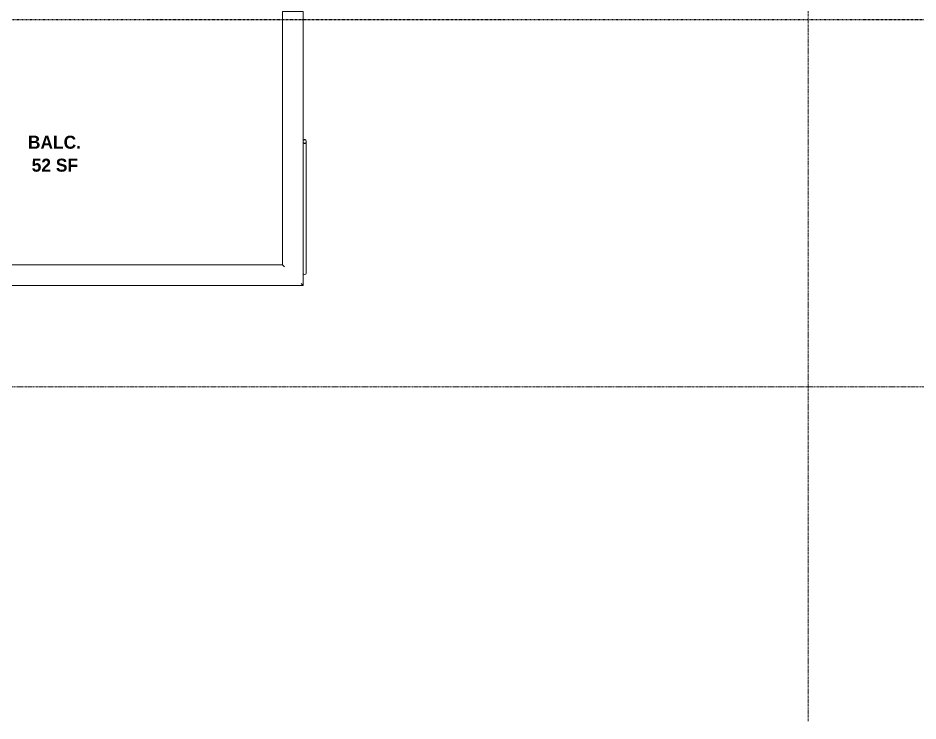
# Model space of a CAD drawing. Header units: inches. Extents: x -4058 to -1781, y 9814 to 12264.
# Drawn here: x -3663.7 to -3456, y 9814 to 9976.3 of the extents above; entities that cross this region are included whole.
import ezdxf

# ---------------------------------------------------------------- set-up
doc = ezdxf.new("R2010")
doc.units = ezdxf.units.IN
doc.header["$MEASUREMENT"] = 0
for name, pattern in [('Aligning Line 1_8_', [0.25, 0.125, -0.125]), ('Dash_2_', [0.25, 0.125, -0.125]), ('Grid Line 1_2_', [0.875, 0.5, -0.125, 0.125, -0.125])]:
    doc.linetypes.add(name, pattern=pattern)
for name, color, linetype, lineweight in [('0-1', 7, 'Continuous', 5), ('0-2', 7, 'Continuous', 9), ('A-AREA-IDEN', 2, 'Continuous', 9), ('A-FLOR-HRAL-1', 7, 'Continuous', 9), ('G-ANNO-SYMB', 111, 'Aligning Line 1_8_', 9), ('S-BEAM-1', 7, 'Continuous', 9), ('S-GRID-1', 1, 'Grid Line 1_2_', 9)]:
    doc.layers.add(name, color=color, linetype=linetype, lineweight=lineweight)
doc.layers.add('0-4', color=250, linetype='Dash_2_')
doc.styles.add('Century Gothic_B', font='GOTHICB.TTF', dxfattribs={"height": 3})

# ---------------------------------------------------------------- blocks, each defined once
blk = doc.blocks.new('Railing - Baluster_01-2700443-UNITS PLANS - 3RD FLOOR')
at = {"layer": 'A-FLOR-HRAL-1'}
for p, q in [((-0.59, 1.18), (0.59, 1.18)), ((-0.59, 0.59), (-0.59, 1.18)), ((0.59, 1.18), (0.59, 0.59))]:
    blk.add_line(p, q, dxfattribs=at)
blk = doc.blocks.new('Railing - Railing-3380769-UNITS PLANS - 3RD FLOOR')
at = {"layer": 'A-FLOR-HRAL-1'}
for p, q in [((-3711.97, 9977.83), (-3711.97, 9914.58)), ((-3711.97, 9977.83), (-3711.5, 9977.83)), ((-3711.5, 9977.83), (-3707.72, 9977.83)), ((-3707.72, 9977.83), (-3707.25, 9977.83)), ((-3707.25, 9919.3), (-3707.25, 9977.83)), ((-3602.65, 9977.83), (-3602.65, 9919.3)), ((-3602.65, 9977.83), (-3602.17, 9977.83)), ((-3602.17, 9977.83), (-3598.39, 9977.83)), ((-3598.39, 9977.83), (-3597.92, 9977.83)), ((-3597.92, 9947.78), (-3597.92, 9977.83)), ((-3597.92, 9914.58), (-3597.92, 9943.45)), ((-3602.65, 9919.3), (-3707.25, 9919.3)), ((-3711.97, 9914.58), (-3597.92, 9914.58))]:
    blk.add_line(p, q, dxfattribs=at)
for points, knots in [([(-3707.72, 9918.83), (-3707.68, 9918.87), (-3707.62, 9918.93), (-3707.54, 9919.01), (-3707.49, 9919.06), (-3707.46, 9919.09), (-3707.42, 9919.13), (-3707.39, 9919.16), (-3707.36, 9919.18), (-3707.34, 9919.21), (-3707.31, 9919.24), (-3707.28, 9919.27), (-3707.26, 9919.29), (-3707.25, 9919.3), (-3707.25, 9919.3)], [0, 0, 0, 0, 0.166667, 0.25, 0.333333, 0.375, 0.416667, 0.5, 0.541667, 0.583333, 0.666667, 0.75, 0.833333, 1, 1, 1, 1]), ([(-3602.17, 9918.83), (-3602.22, 9918.87), (-3602.28, 9918.93), (-3602.36, 9919.01), (-3602.4, 9919.06), (-3602.44, 9919.09), (-3602.47, 9919.13), (-3602.5, 9919.16), (-3602.53, 9919.18), (-3602.56, 9919.21), (-3602.58, 9919.24), (-3602.61, 9919.27), (-3602.64, 9919.29), (-3602.65, 9919.3), (-3602.65, 9919.3)], [0, 0, 0, 0, 0.166667, 0.25, 0.333333, 0.375, 0.416667, 0.5, 0.541667, 0.583333, 0.666667, 0.75, 0.833333, 1, 1, 1, 1]), ([(-3711.97, 9914.58), (-3711.97, 9914.58), (-3711.96, 9914.59), (-3711.94, 9914.61), (-3711.91, 9914.64), (-3711.88, 9914.67), (-3711.85, 9914.69), (-3711.83, 9914.72), (-3711.79, 9914.76), (-3711.74, 9914.8), (-3711.71, 9914.84), (-3711.67, 9914.88), (-3711.6, 9914.95), (-3711.54, 9915.01), (-3711.5, 9915.05)], [0, 0, 0, 0, 0.166667, 0.25, 0.333333, 0.416667, 0.458333, 0.5, 0.583333, 0.666667, 0.708333, 0.75, 0.833333, 1, 1, 1, 1]), ([(-3597.92, 9914.58), (-3597.92, 9914.58), (-3597.93, 9914.59), (-3597.96, 9914.61), (-3597.98, 9914.64), (-3598.01, 9914.67), (-3598.04, 9914.69), (-3598.07, 9914.72), (-3598.11, 9914.76), (-3598.15, 9914.8), (-3598.19, 9914.84), (-3598.22, 9914.88), (-3598.29, 9914.95), (-3598.35, 9915.01), (-3598.39, 9915.05)], [0, 0, 0, 0, 0.166667, 0.25, 0.333333, 0.416667, 0.458333, 0.5, 0.583333, 0.666667, 0.708333, 0.75, 0.833333, 1, 1, 1, 1])]:
    blk.add_open_spline(points, degree=3, knots=knots, dxfattribs=at)
blk.add_blockref('Railing - Baluster_01-2700443-UNITS PLANS - 3RD FLOOR', (-3709.61, 9977.24))
blk = doc.blocks.new('Walls 49 - Walls 1-3380710-UNITS PLANS - 3RD FLOOR')
at = {"layer": 'S-BEAM-1'}
for p, q in [((-3597.92, 9947.78), (-3597.92, 9942.44)), ((-3597.17, 9917.43), (-3597.17, 9947.78))]:
    blk.add_line(p, q, dxfattribs=at)
at = {"layer": 'S-BEAM-1', "flags": 128}
for points in [[(-3597.17, 9947.78), (-3597.18, 9947.88), (-3597.22, 9947.98), (-3597.27, 9948.07), (-3597.33, 9948.14), (-3597.41, 9948.19), (-3597.5, 9948.22), (-3597.59, 9948.22), (-3597.68, 9948.19), (-3597.76, 9948.14), (-3597.83, 9948.07), (-3597.88, 9947.98), (-3597.91, 9947.88), (-3597.92, 9947.78)], [(-3597.92, 9947.78), (-3597.91, 9947.67), (-3597.88, 9947.57), (-3597.83, 9947.49), (-3597.76, 9947.42), (-3597.68, 9947.37), (-3597.59, 9947.34), (-3597.5, 9947.34), (-3597.41, 9947.37), (-3597.33, 9947.42), (-3597.27, 9947.49), (-3597.22, 9947.57), (-3597.18, 9947.67), (-3597.17, 9947.78)]]:
    blk.add_lwpolyline(points, dxfattribs=at)
at = {"layer": 'S-BEAM-1'}
blk.add_ellipse((-3597.55, 9917.43), major_axis=(0.375, 0), ratio=0.850805, start_param=3.141593, end_param=6.283185, dxfattribs=at)
blk = doc.blocks.new('CTR - 1st Phase - Shell_rvt-1-UNITS PLANS - 3RD FLOOR')
at = {"layer": '0-2'}
for name in ['Railing - Railing-3380769-UNITS PLANS - 3RD FLOOR', 'Walls 49 - Walls 1-3380710-UNITS PLANS - 3RD FLOOR']:
    blk.add_blockref(name, (0, 0), dxfattribs=at)

msp = doc.modelspace()

# ---------------------------------------------------------------- linework, layer by layer
at = {"layer": '0-4'}
msp.add_line((-2851.7738, 9975.90299), (-3939.53358, 9975.90299), dxfattribs=at)
at = {"layer": 'G-ANNO-SYMB'}
msp.add_line((-2851.7738, 9975.90299), (-3939.53358, 9975.90299), dxfattribs=at)
at = {"layer": 'S-GRID-1'}
for p, q in [((-3481.32374, 9814.0266), (-3481.32374, 12247.50061)), ((-1781.27288, 9891.1894), (-4041.7795, 9891.1894))]:
    msp.add_line(p, q, dxfattribs=at)

# ---------------------------------------------------------------- block references
at = {"layer": '0-1'}
msp.add_blockref('CTR - 1st Phase - Shell_rvt-1-UNITS PLANS - 3RD FLOOR', (0, 0), dxfattribs=at)

# ---------------------------------------------------------------- texts
at = {"layer": 'A-AREA-IDEN', "char_height": 3, "attachment_point": 1, "style": 'Century Gothic_B'}
for s, insert, width in [('BALC.', (-3661.42697, 9949.12208), 14.544), ('52 SF', (-3660.55138, 9943.82494), 12.423)]:
    msp.add_mtext(s, dxfattribs=dict(at, insert=insert, width=width))

doc.saveas('drawing.dxf')
